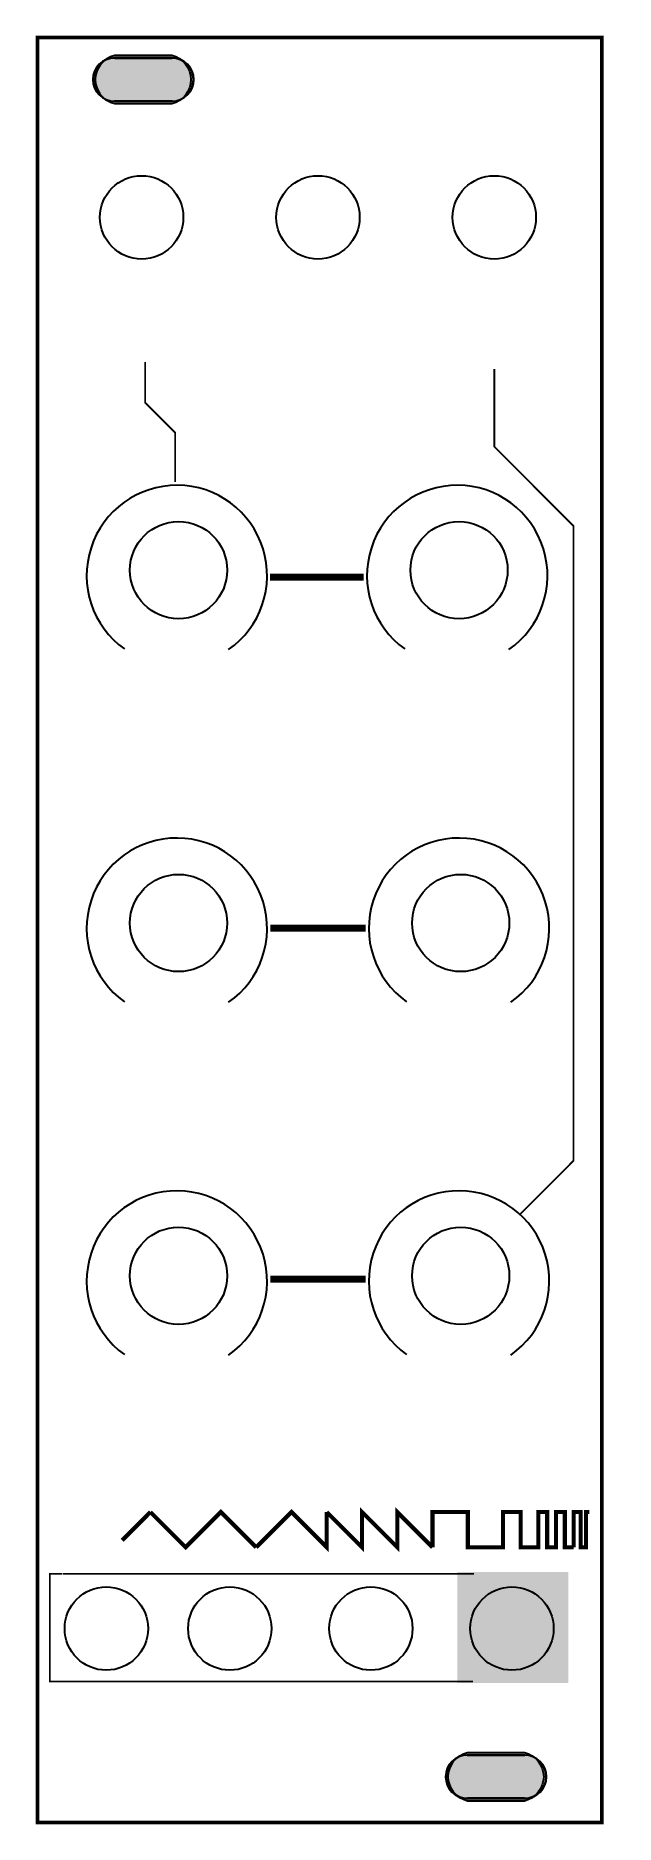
# Model space of a CAD drawing. Header units: millimetres. Extents: x 63 to 105, y 48 to 177.
import ezdxf

# ---------------------------------------------------------------- set-up
doc = ezdxf.new("R2010")
doc.units = ezdxf.units.MM
for name, color, linetype, true_color in [('BoardOutLine', 7, 'Continuous', 0xff00ff), ('BottomSolderMaskLayer', 7, 'Continuous', 0xaa00ff), ('Multi-Layer', 7, 'Continuous', 0xc0c0c0), ('TopSilkLayer', 7, 'Continuous', 0xffcc00), ('TopSolderMaskLayer', 7, 'Continuous', 0x800080)]:
    doc.layers.add(name, color=color, linetype=linetype, true_color=true_color)

msp = doc.modelspace()

# ---------------------------------------------------------------- hatches: boundary and pattern name
at = {"layer": 'BottomSolderMaskLayer'}
for points in [[(68.54, 172.34, -0.785398), (68.54, 175.89), (72.69, 175.89, -0.785398), (72.69, 172.34)], [(93.94, 50.14, -0.785398), (93.94, 53.69), (98.09, 53.69, -0.785398), (98.09, 50.14)]]:
    msp.add_hatch(color=256, dxfattribs=at).paths.add_polyline_path(points)
at = {"layer": 'TopSilkLayer'}
msp.add_hatch(color=256, dxfattribs=at).paths.add_polyline_path([(93.22, 66.66), (101.22, 66.66), (101.22, 58.66), (93.22, 58.66), (93.22, 66.66)])
at = {"layer": 'TopSolderMaskLayer'}
for points in [[(68.54, 172.34, -0.785398), (68.54, 175.89), (72.69, 175.89, -0.785398), (72.69, 172.34)], [(93.94, 50.14, -0.785398), (93.94, 53.69), (98.09, 53.69, -0.785398), (98.09, 50.14)]]:
    msp.add_hatch(color=256, dxfattribs=at).paths.add_polyline_path(points)

# ---------------------------------------------------------------- linework, layer by layer
at = {"layer": 'BoardOutLine', "const_width": 0.254}
msp.add_lwpolyline([(62.99, 177.15), (103.63, 177.15), (103.63, 48.62), (62.99, 48.62), (62.99, 177.15)], close=True, dxfattribs=at)
at = {"layer": 'BoardOutLine'}
for centre, radius in [((70.49, 164.2), 3), ((83.19, 164.2), 3), ((95.89, 164.2), 3), ((73.15, 138.8), 3.5), ((93.35, 138.8), 3.5), ((73.15, 113.39), 3.5), ((93.47, 113.39), 3.5), ((73.15, 87.99), 3.5), ((93.47, 87.99), 3.5), ((67.95, 62.59), 3), ((76.84, 62.59), 3), ((87, 62.59), 3), ((97.16, 62.59), 3)]:
    msp.add_circle(centre, radius, dxfattribs=at)
at = {"layer": 'BottomSolderMaskLayer'}
for points in [[(72.69, 175.68), (68.54, 175.68)], [(72.69, 172.56), (68.54, 172.56)], [(98.09, 53.48), (93.94, 53.48)], [(98.09, 50.36), (93.94, 50.36)]]:
    msp.add_lwpolyline(points, close=True, dxfattribs=at)
for centre, start, end in [((68.54, 174.12), 90, 270), ((72.69, 174.12), 270, 90), ((93.94, 51.92), 90, 270), ((98.09, 51.92), 270, 90)]:
    msp.add_arc(centre, 1.56, start, end, dxfattribs=at)
at = {"layer": 'Multi-Layer'}
for points in [[(68.55, 172.37, -0.785398), (68.55, 175.87), (72.67, 175.87, -0.785398), (72.67, 172.37)], [(93.95, 50.17, -0.785398), (93.95, 53.67), (98.07, 53.67, -0.785398), (98.07, 50.17)]]:
    msp.add_lwpolyline(points, format="xyb", close=True, dxfattribs=at)
for points in [[(72.67, 175.67), (68.55, 175.67)], [(72.67, 172.57), (68.55, 172.57)], [(98.07, 53.47), (93.95, 53.47)], [(98.07, 50.37), (93.95, 50.37)]]:
    msp.add_lwpolyline(points, close=True, dxfattribs=at)
for centre, start, end in [((68.55, 174.12), 90, 270), ((72.67, 174.12), 270, 90), ((93.95, 51.92), 90, 270), ((98.07, 51.92), 270, 90)]:
    msp.add_arc(centre, 1.55, start, end, dxfattribs=at)
at = {"layer": 'TopSilkLayer'}
for points, const_width in [([(70.74, 153.78), (70.74, 150.86), (72.9, 148.7), (72.9, 145.15)], 0.127), ([(95.89, 153.27), (95.89, 147.69), (101.6, 141.97), (101.6, 96.28), (97.74, 92.41)], 0.127), ([(79.76, 138.29), (79.74, 138.29), (86.49, 138.29)], 0.508), ([(79.76, 113.01), (86.62, 113.01)], 0.508), ([(79.76, 87.74), (86.62, 87.74)], 0.508), ([(71.12, 70.98), (69.09, 68.94)], 0.3), ([(78.74, 68.44), (76.2, 70.98), (73.66, 68.44), (71.12, 70.98)], 0.3), ([(83.82, 70.98), (83.82, 68.44), (81.28, 70.98), (78.74, 68.44)], 0.3), ([(83.82, 70.98), (86.36, 68.44), (86.36, 70.98), (88.9, 68.44), (88.9, 70.98), (91.44, 68.44)], 0.3), ([(91.44, 68.44), (91.44, 70.98), (93.98, 70.98), (93.98, 68.44), (96.52, 68.44), (96.52, 70.98), (97.79, 70.98), (97.79, 68.44), (99.06, 68.44), (99.06, 70.98), (99.7, 70.98), (99.7, 68.44), (100.33, 68.44), (100.33, 70.98), (100.97, 70.98), (100.97, 68.44), (101.6, 68.44)], 0.3), ([(101.6, 68.44), (101.6, 70.98), (101.86, 70.98)], 0.3), ([(101.86, 70.98), (102.11, 70.98), (102.11, 68.44), (102.49, 68.44), (102.49, 70.98), (102.74, 70.98)], 0.3), ([(94.36, 58.78), (63.88, 58.78), (63.88, 66.53), (64.77, 66.53)], 0.127), ([(94.43, 66.53), (64.83, 66.53)], 0.127)]:
    msp.add_lwpolyline(points, dxfattribs=dict(at, const_width=const_width))
for centre in [(73.03, 138.41), (93.22, 138.41), (73.03, 113.01), (93.35, 113.01), (73.03, 87.61), (93.35, 87.61)]:
    msp.add_arc(centre, 6.5, 304.9023, 234.4621, dxfattribs=at)
at = {"layer": 'TopSolderMaskLayer'}
for points in [[(72.69, 175.68), (68.54, 175.68)], [(72.69, 172.56), (68.54, 172.56)], [(98.09, 53.48), (93.94, 53.48)], [(98.09, 50.36), (93.94, 50.36)]]:
    msp.add_lwpolyline(points, close=True, dxfattribs=at)
for centre, start, end in [((68.54, 174.12), 90, 270), ((72.69, 174.12), 270, 90), ((93.94, 51.92), 90, 270), ((98.09, 51.92), 270, 90)]:
    msp.add_arc(centre, 1.56, start, end, dxfattribs=at)

doc.saveas('drawing.dxf')
